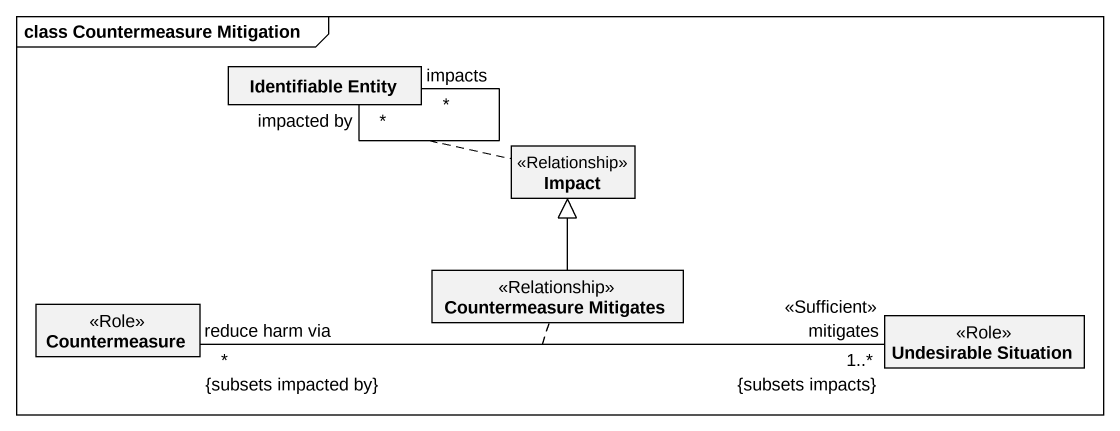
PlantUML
@startuml
mainframe class Countermeasure Mitigation
hide circle
hide empty members
class "Identifiable Entity" as Identifiable_Entity
class Impact <<Relationship>>
class Countermeasure <<Role>>
class "Countermeasure Mitigates" as Countermeasure_Mitigates <<Relationship>>
class "Undesirable Situation" as Undesirable_Situation <<Role>>
Identifiable_Entity "impacted by\n*" -- "impacts\n*" Identifiable_Entity
(Identifiable_Entity, Identifiable_Entity) .. Impact
Countermeasure_Mitigates -up-|> Impact
Undesirable_Situation "mitigates\n1..*\n{subsets impacts}\n<<Sufficient>>" -left- "reduce harm via\n*\n{subsets impacted by}" Countermeasure
(Undesirable_Situation, Countermeasure) .. Countermeasure_Mitigates
@enduml
